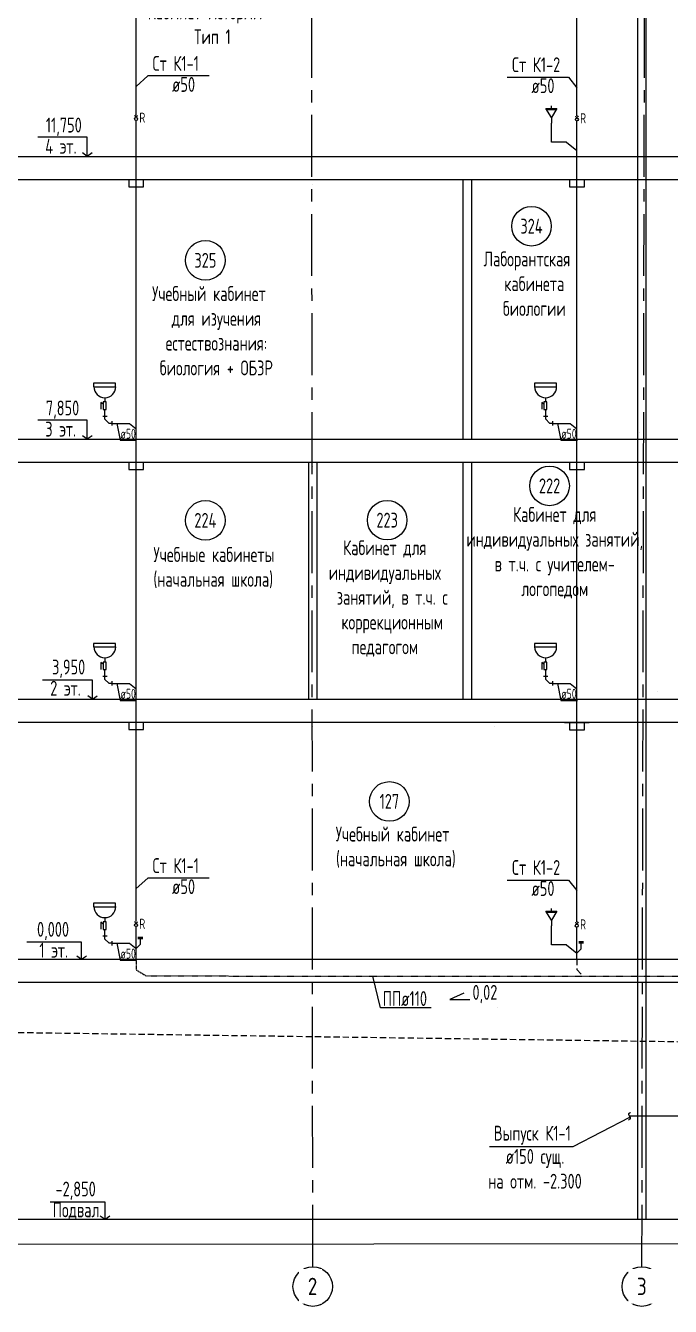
# Model space of a CAD drawing. Header units: millimetres. Extents: x -8689834 to 9419935, y -370377 to 166066.
# Drawn here: x -278065 to -265036, y -26161 to -308 of the extents above; entities that cross this region are included whole.
import ezdxf
from ezdxf.enums import TextEntityAlignment as Align

# ---------------------------------------------------------------- set-up
doc = ezdxf.new("R2010")
doc.units = ezdxf.units.MM
doc.header["$MEASUREMENT"] = 0
for name, pattern in [('01_base$0$DASHED2', [0.375, 0.25, -0.125]), ('CENTER', [2, 1.25, -0.25, 0.25, -0.25]), ('gost5', [0.137795, 0.098425, -0.03937, 0, 0])]:
    doc.linetypes.add(name, pattern=pattern)
doc.layers.get('0').update_dxf_attribs({"color": 250, "lineweight": 9})
for name, color, linetype in [('PDF __ВК-Text VK', 7, 'Continuous'), ('PDF __ВК-В1', 5, 'Continuous'), ('PDF __ВК-В1-текст', 7, 'Continuous'), ('PDF __ВК-питьевой фонтанчик', 7, 'Continuous'), ('PDF __ВК-противопожарные муфты', 1, 'Continuous'), ('PDF __ВК-стены', 7, 'Continuous'), ('PDF __Пескоуловитель', 7, 'Continuous'), ('PDF __Сантехника', 7, 'Continuous'), ('АР_Кровля дорожки', 245, 'Continuous'), ('АР_Таблицы', 250, 'Continuous')]:
    doc.layers.add(name, color=color, linetype=linetype)
doc.layers.add('PDF __ВК-К1', color=7, linetype='Continuous', true_color=0xb80000)
for name, color, linetype, lineweight in [('АР_Маркер экспликации', 239, 'Continuous', 13), ('АР_Номер помещения', 1, 'Continuous', 25), ('АР_Оси', 195, 'Continuous', 9), ('АР_Помещения_площадь', 19, 'Continuous', 9), ('ВК_канализация', 32, 'Continuous', 30)]:
    doc.layers.add(name, color=color, linetype=linetype, lineweight=lineweight)
doc.styles.add('ISOCPEUR', font='isocpeur.ttf', dxfattribs={"width": 0.7})
doc.styles.get("Standard").update_dxf_attribs({"font": 'isocpeur.ttf', "width": 0.7})
doc.styles.add('ГОСТ 2.304', font='isocpeur.ttf', dxfattribs={"width": 0.7})

# ---------------------------------------------------------------- blocks, each defined once
blk = doc.blocks.new('*U3390')
at = {"layer": 'АР_Номер помещения', "color": 7}
blk.add_circle((-15720, 4793), 400, dxfattribs=at)
at = {"layer": 'АР_Помещения_площадь', "color": 7}
blk.add_line((-13545, 633), (-13545, 633), dxfattribs=at)
at = {"color": 7, "style": 'ISOCPEUR', "width": 0.7, "flags": 1}
blk.add_attdef('КАТЕГОРИЯ', (-499, -2092), '', height=250, dxfattribs=at)
at = {"layer": 'АР_Номер помещения', "color": 7, "style": 'ISOCPEUR', "width": 0.7}
blk.add_attdef('НОМЕР_ПОМЕЩЕНИЯ', text='', height=300, dxfattribs=at).set_placement((-15720, 4793), align=Align.MIDDLE_CENTER)
at = {"layer": 'АР_Помещения_площадь', "color": 7, "lineweight": 30, "width": 0.7, "flags": 104}
blk.add_attdef('ИМЯ_ПОМЕЩЕНИЯ', text='', height=100, dxfattribs=at).set_placement((158, 1217), align=Align.MIDDLE_CENTER)
at = {"layer": 'АР_Помещения_площадь', "color": 7, "style": 'ISOCPEUR', "width": 0.7}
blk.add_attdef('ПЛОЩАДЬ_ПОМЕЩЕНИЯ', text='', height=200, dxfattribs=at).set_placement((-13540, 880), align=Align.MIDDLE_RIGHT)
blk = doc.blocks.new('*U3391')
at = {"layer": 'АР_Номер помещения', "color": 7}
blk.add_circle((-15720, 4793), 400, dxfattribs=at)
at = {"layer": 'АР_Помещения_площадь', "color": 7}
blk.add_line((-13545, 633), (-13545, 633), dxfattribs=at)
at = {"color": 7, "style": 'ISOCPEUR', "width": 0.7, "flags": 1}
blk.add_attdef('КАТЕГОРИЯ', (-499, -2092), '', height=250, dxfattribs=at)
at = {"layer": 'АР_Номер помещения', "color": 7, "style": 'ISOCPEUR', "width": 0.7}
blk.add_attdef('НОМЕР_ПОМЕЩЕНИЯ', text='', height=300, dxfattribs=at).set_placement((-15720, 4793), align=Align.MIDDLE_CENTER)
at = {"layer": 'АР_Помещения_площадь', "color": 7, "lineweight": 30, "width": 0.7, "flags": 104}
blk.add_attdef('ИМЯ_ПОМЕЩЕНИЯ', text='', height=100, dxfattribs=at).set_placement((158, 1217), align=Align.MIDDLE_CENTER)
at = {"layer": 'АР_Помещения_площадь', "color": 7, "style": 'ISOCPEUR', "width": 0.7}
blk.add_attdef('ПЛОЩАДЬ_ПОМЕЩЕНИЯ', text='', height=200, dxfattribs=at).set_placement((-13540, 880), align=Align.MIDDLE_RIGHT)
blk = doc.blocks.new('*U3388')
at = {"layer": 'АР_Номер помещения', "color": 7}
blk.add_circle((-15720, 4793), 400, dxfattribs=at)
at = {"layer": 'АР_Помещения_площадь', "color": 7}
blk.add_line((-13545, 633), (-13545, 633), dxfattribs=at)
at = {"color": 7, "style": 'ISOCPEUR', "width": 0.7, "flags": 1}
blk.add_attdef('КАТЕГОРИЯ', (-499, -2092), '', height=250, dxfattribs=at)
at = {"layer": 'АР_Номер помещения', "color": 7, "style": 'ISOCPEUR', "width": 0.7}
blk.add_attdef('НОМЕР_ПОМЕЩЕНИЯ', text='', height=300, dxfattribs=at).set_placement((-15720, 4793), align=Align.MIDDLE_CENTER)
at = {"layer": 'АР_Помещения_площадь', "color": 7, "lineweight": 30, "width": 0.7, "flags": 104}
blk.add_attdef('ИМЯ_ПОМЕЩЕНИЯ', text='', height=100, dxfattribs=at).set_placement((158, 1217), align=Align.MIDDLE_CENTER)
at = {"layer": 'АР_Помещения_площадь', "color": 7, "style": 'ISOCPEUR', "width": 0.7}
blk.add_attdef('ПЛОЩАДЬ_ПОМЕЩЕНИЯ', text='', height=200, dxfattribs=at).set_placement((-13540, 880), align=Align.MIDDLE_RIGHT)
blk = doc.blocks.new('*U3389')
at = {"layer": 'АР_Номер помещения', "color": 7}
blk.add_circle((-15720, 4793), 400, dxfattribs=at)
at = {"layer": 'АР_Помещения_площадь', "color": 7}
blk.add_line((-13545, 633), (-13545, 633), dxfattribs=at)
at = {"color": 7, "style": 'ISOCPEUR', "width": 0.7, "flags": 1}
blk.add_attdef('КАТЕГОРИЯ', (-499, -2092), '', height=250, dxfattribs=at)
at = {"layer": 'АР_Номер помещения', "color": 7, "style": 'ISOCPEUR', "width": 0.7}
blk.add_attdef('НОМЕР_ПОМЕЩЕНИЯ', text='', height=300, dxfattribs=at).set_placement((-15720, 4793), align=Align.MIDDLE_CENTER)
at = {"layer": 'АР_Помещения_площадь', "color": 7, "lineweight": 30, "width": 0.7, "flags": 104}
blk.add_attdef('ИМЯ_ПОМЕЩЕНИЯ', text='', height=100, dxfattribs=at).set_placement((158, 1217), align=Align.MIDDLE_CENTER)
at = {"layer": 'АР_Помещения_площадь', "color": 7, "style": 'ISOCPEUR', "width": 0.7}
blk.add_attdef('ПЛОЩАДЬ_ПОМЕЩЕНИЯ', text='', height=200, dxfattribs=at).set_placement((-13540, 880), align=Align.MIDDLE_RIGHT)
blk = doc.blocks.new('*U3383')
at = {"layer": 'АР_Номер помещения', "color": 7}
blk.add_circle((-15720, 4793), 400, dxfattribs=at)
at = {"layer": 'АР_Помещения_площадь', "color": 7}
blk.add_line((-13545, 633), (-13545, 633), dxfattribs=at)
at = {"color": 7, "style": 'ISOCPEUR', "width": 0.7, "flags": 1}
blk.add_attdef('КАТЕГОРИЯ', (-499, -2092), '', height=250, dxfattribs=at)
at = {"layer": 'АР_Номер помещения', "color": 7, "style": 'ISOCPEUR', "width": 0.7}
blk.add_attdef('НОМЕР_ПОМЕЩЕНИЯ', text='', height=300, dxfattribs=at).set_placement((-15720, 4793), align=Align.MIDDLE_CENTER)
at = {"layer": 'АР_Помещения_площадь', "color": 7, "lineweight": 30, "width": 0.7, "flags": 104}
blk.add_attdef('ИМЯ_ПОМЕЩЕНИЯ', text='', height=100, dxfattribs=at).set_placement((158, 1217), align=Align.MIDDLE_CENTER)
at = {"layer": 'АР_Помещения_площадь', "color": 7, "style": 'ISOCPEUR', "width": 0.7}
blk.add_attdef('ПЛОЩАДЬ_ПОМЕЩЕНИЯ', text='', height=200, dxfattribs=at).set_placement((-13540, 880), align=Align.MIDDLE_RIGHT)
blk = doc.blocks.new('*U3384')
at = {"layer": 'АР_Номер помещения', "color": 7}
blk.add_circle((-15720, 4793), 400, dxfattribs=at)
at = {"layer": 'АР_Помещения_площадь', "color": 7}
blk.add_line((-13545, 633), (-13545, 633), dxfattribs=at)
at = {"color": 7, "style": 'ISOCPEUR', "width": 0.7, "flags": 1}
blk.add_attdef('КАТЕГОРИЯ', (-499, -2092), '', height=250, dxfattribs=at)
at = {"layer": 'АР_Номер помещения', "color": 7, "style": 'ISOCPEUR', "width": 0.7}
blk.add_attdef('НОМЕР_ПОМЕЩЕНИЯ', text='', height=300, dxfattribs=at).set_placement((-15720, 4793), align=Align.MIDDLE_CENTER)
at = {"layer": 'АР_Помещения_площадь', "color": 7, "lineweight": 30, "width": 0.7, "flags": 104}
blk.add_attdef('ИМЯ_ПОМЕЩЕНИЯ', text='', height=100, dxfattribs=at).set_placement((158, 1217), align=Align.MIDDLE_CENTER)
at = {"layer": 'АР_Помещения_площадь', "color": 7, "style": 'ISOCPEUR', "width": 0.7}
blk.add_attdef('ПЛОЩАДЬ_ПОМЕЩЕНИЯ', text='', height=200, dxfattribs=at).set_placement((-13540, 880), align=Align.MIDDLE_RIGHT)
blk = doc.blocks.new('*U3385')
at = {"layer": 'АР_Номер помещения', "color": 7}
blk.add_circle((-15720, 4793), 400, dxfattribs=at)
at = {"layer": 'АР_Помещения_площадь', "color": 7}
blk.add_line((-13545, 633), (-13545, 633), dxfattribs=at)
at = {"color": 7, "style": 'ISOCPEUR', "width": 0.7, "flags": 1}
blk.add_attdef('КАТЕГОРИЯ', (-499, -2092), '', height=250, dxfattribs=at)
at = {"layer": 'АР_Номер помещения', "color": 7, "style": 'ISOCPEUR', "width": 0.7}
blk.add_attdef('НОМЕР_ПОМЕЩЕНИЯ', text='', height=300, dxfattribs=at).set_placement((-15720, 4793), align=Align.MIDDLE_CENTER)
at = {"layer": 'АР_Помещения_площадь', "color": 7, "lineweight": 30, "width": 0.7, "flags": 104}
blk.add_attdef('ИМЯ_ПОМЕЩЕНИЯ', text='', height=100, dxfattribs=at).set_placement((158, 1217), align=Align.MIDDLE_CENTER)
at = {"layer": 'АР_Помещения_площадь', "color": 7, "style": 'ISOCPEUR', "width": 0.7}
blk.add_attdef('ПЛОЩАДЬ_ПОМЕЩЕНИЯ', text='', height=200, dxfattribs=at).set_placement((-13540, 880), align=Align.MIDDLE_RIGHT)

msp = doc.modelspace()

# ---------------------------------------------------------------- linework, layer by layer
at = {"layer": 'PDF __ВК-Text VK', "lineweight": 13}
msp.add_lwpolyline([(-269212.2, -19835.5), (-269494.9, -19965), (-269092.2, -19965)], dxfattribs=at)
at = {"layer": 'PDF __ВК-В1', "color": 244, "lineweight": 13, "true_color": 0x991b1e}
for points in [[(-275831, -2115.4), (-275833.1, 5721)], [(-266925.4, -2126.7), (-266927.5, 5721.5)], [(-275832.1, -18388.4), (-275832, -2222.1)], [(-267134.9, -2658.9), (-267440.7, -2658.9), (-267440.7, -2273.7)], [(-266926.5, -18399.6), (-266926.4, -2233.4)], [(-275833.1, -19151.3), (-275833, -18495.1)], [(-267134.9, -18863.4), (-267440.7, -18863.4), (-267440.7, -18478.2)], [(-266927.5, -19151.3), (-266927.5, -18506.4)]]:
    msp.add_lwpolyline(points, dxfattribs=at)
at = {"layer": 'PDF __ВК-В1', "lineweight": 13}
for points in [[(-267440.7, -1981.6), (-267440.7, -1926.6)], [(-267440.7, -18186.1), (-267440.7, -18131.1)]]:
    msp.add_lwpolyline(points, dxfattribs=at)
at = {"layer": 'PDF __ВК-В1-текст', "lineweight": 13}
for points in [[(-276819.4, -2561.6), (-277818.4, -2561.6)], [(-276819.4, -2946.8), (-276819.4, -2561.6)], [(-276722, -2874.8), (-276819.4, -2946.8), (-276912.5, -2874.8)], [(-276819.4, -8272.1), (-277818.4, -8272.1)], [(-276819.4, -8657.3), (-276819.4, -8272.1)], [(-276722, -8585.3), (-276819.4, -8657.3), (-276912.5, -8585.3)], [(-276713.6, -13521.2), (-277725.3, -13521.2)], [(-276713.6, -13906.4), (-276713.6, -13521.2)], [(-276713.6, -13906.4), (-276806.7, -13834.4)], [(-276713.6, -13906.4), (-276616.2, -13834.4)], [(-277030.4, -19083.6), (-276933, -19151.3), (-276933, -18809.5), (-278042.1, -18809.5)], [(-276933, -19151.3), (-276835.7, -19083.6)], [(-276556.9, -24332.7), (-276459.6, -24400.4), (-276459.6, -24058.6), (-277568.7, -24058.6)], [(-276459.6, -24400.4), (-276362.2, -24332.7)]]:
    msp.add_lwpolyline(points, dxfattribs=at)
at = {"layer": 'PDF __ВК-К1', "color": 244, "lineweight": 13, "true_color": 0x991b1e}
for points in [[(-276505.5, -8188.6), (-276416.6, -8188.6)], [(-276467.4, -8057.4), (-276467.4, -8247.9)], [(-276323.5, -8336.8), (-276378.5, -8336.8), (-276467.4, -8247.9)], [(-267599.9, -8188.6), (-267511, -8188.6)], [(-267561.8, -8057.4), (-267561.8, -8247.9)], [(-267417.9, -8336.8), (-267472.9, -8336.8), (-267561.8, -8247.9)], [(-276323.5, -8292.3), (-276323.5, -8381.2)], [(-267417.9, -8292.3), (-267417.9, -8381.2)], [(-276505.5, -13437.7), (-276416.6, -13437.7)], [(-276467.4, -13306.5), (-276467.4, -13497)], [(-267599.9, -13437.7), (-267511, -13437.7)], [(-267561.8, -13306.5), (-267561.8, -13497)], [(-276323.5, -13585.9), (-276378.5, -13585.9), (-276467.4, -13497)], [(-276323.5, -13541.4), (-276323.5, -13630.3)], [(-267417.9, -13585.9), (-267472.9, -13585.9), (-267561.8, -13497)], [(-267417.9, -13541.4), (-267417.9, -13630.3)], [(-276467.4, -18551.4), (-276467.4, -18741.9)], [(-276505.5, -18682.6), (-276416.6, -18682.6)], [(-276323.5, -18830.8), (-276378.5, -18830.8), (-276467.4, -18741.9)], [(-276323.5, -18786.3), (-276323.5, -18875.2)], [(-275833.1, -18940), (-275745.5, -18852.5), (-275745.5, -18733.9)], [(-275795.4, -18707.8), (-275698.1, -18707.8)], [(-275795.4, -18733.9), (-275698.1, -18733.9)], [(-266927.5, -19029.9), (-266840, -18942.4), (-266840, -18823.8)], [(-266889.8, -18797.7), (-266792.5, -18797.7)], [(-266889.8, -18823.8), (-266792.5, -18823.8)], [(-263625.8, -22319), (-265865.1, -22324.2)]]:
    msp.add_lwpolyline(points, dxfattribs=at)
at = {"layer": 'PDF __ВК-питьевой фонтанчик', "lineweight": 13}
for points in [[(-267440.7, -2159.4), (-267550.7, -1981.6), (-267330.6, -1981.6), (-267440.7, -2159.4), (-267440.7, -2273.7)], [(-267538, -1998.5), (-267339.1, -1998.5)], [(-267440.7, -18363.9), (-267550.7, -18186.1), (-267330.6, -18186.1), (-267440.7, -18363.9), (-267440.7, -18478.2)], [(-267538, -18203.1), (-267339.1, -18203.1)]]:
    msp.add_lwpolyline(points, dxfattribs=at)
at = {"layer": 'PDF __ВК-противопожарные муфты', "lineweight": 13}
for points in [[(-276078.6, -3412.4), (-275833.1, -3412.4), (-275583.3, -3412.4)], [(-275981.2, -3412.4), (-275981.2, -3560.6), (-275680.7, -3560.6), (-275680.7, -3412.4)], [(-267173, -3412.4), (-266927.5, -3412.4), (-266677.7, -3412.4)], [(-267075.6, -3412.4), (-267075.6, -3560.6), (-266775.1, -3560.6), (-266775.1, -3412.4)], [(-276078.6, -9122.9), (-275833.1, -9122.9), (-275583.3, -9122.9)], [(-275981.2, -9122.9), (-275981.2, -9271.1), (-275680.7, -9271.1), (-275680.7, -9122.9)], [(-267173, -9122.9), (-266927.5, -9122.9), (-266677.7, -9122.9)], [(-267075.6, -9122.9), (-267075.6, -9271.1), (-266775.1, -9271.1), (-266775.1, -9122.9)], [(-276078.6, -14367.8), (-275833.1, -14367.8), (-275583.3, -14367.8)], [(-275981.2, -14367.8), (-275981.2, -14516), (-275680.7, -14516), (-275680.7, -14367.8)], [(-267173, -14372.1), (-266927.5, -14372.1), (-266677.7, -14372.1)], [(-267075.6, -14372.1), (-267075.6, -14520.2), (-266775.1, -14520.2), (-266775.1, -14372.1)]]:
    msp.add_lwpolyline(points, dxfattribs=at)
at = {"layer": 'PDF __ВК-стены', "color": 18, "lineweight": 13, "true_color": 0x000000}
for points in [[(-265701.6, 2298.1), (-265701.6, -24400.4)], [(-265532.3, 2298.1), (-265532.3, -24400.4)], [(-286166.6, -2946.8), (-223080.9, -2946.8)], [(-286166.6, -3412.4), (-223080.9, -3412.4)], [(-269227.9, -3412.4), (-269227.9, -8657.3)], [(-269058.5, -3412.4), (-269058.5, -8657.3)], [(-278656.6, -8657.3), (-223080.9, -8657.3)], [(-278656.6, -9122.9), (-223080.9, -9122.9)], [(-272347.4, -9122.9), (-272347.4, -13906.4)], [(-272178, -9122.9), (-272178, -13906.4)], [(-269227.9, -9122.9), (-269227.9, -13906.4)], [(-269058.5, -9122.9), (-269058.5, -13906.4)], [(-278656.6, -13906.4), (-223080.9, -13906.4)], [(-278656.6, -14367.8), (-223080.9, -14367.8)], [(-278656.6, -19151.3), (-223080.9, -19151.3)], [(-278656.6, -19616.9), (-223080.9, -19616.9)], [(-286311.3, -24400.4), (-222911.6, -24400.4)], [(-357632.8, -24960.8), (-222911.6, -24866.1)]]:
    msp.add_lwpolyline(points, dxfattribs=at)
at = {"layer": 'PDF __Пескоуловитель', "lineweight": 13}
msp.add_lwpolyline([(-265844, -22252.2), (-265856.7, -22256.4), (-265865.1, -22260.7), (-265869.4, -22264.9), (-265873.6, -22264.9), (-265877.8, -22269.1), (-265882.1, -22273.4), (-265882.1, -22277.6), (-265882.1, -22281.8), (-265882.1, -22286.1), (-265882.1, -22290.3), (-265877.8, -22294.5), (-265877.8, -22298.8), (-265873.6, -22307.2), (-265869.4, -22311.5), (-265865.1, -22324.2), (-265860.9, -22332.6), (-265856.6, -22336.9), (-265852.4, -22341.1), (-265852.4, -22349.6), (-265848.2, -22353.8), (-265848.2, -22358), (-265848.2, -22362.3), (-265848.2, -22366.5), (-265848.2, -22370.7), (-265852.4, -22375), (-265852.4, -22379.2), (-265856.6, -22379.2), (-265860.9, -22383.4), (-265865.1, -22387.7), (-265869.3, -22391.9), (-265873.5, -22396.1), (-265886.2, -22404.6)], dxfattribs=at)
at = {"layer": 'PDF __Сантехника', "lineweight": 13}
for points in [[(-276245.2, -7528.3), (-276689.6, -7528.3), (-276689.6, -7600.2), (-276245.2, -7600.2)], [(-267339.6, -7528.3), (-267784.1, -7528.3), (-267784.1, -7600.2), (-267339.6, -7600.2)], [(-276435.7, -7905), (-276499.1, -7905), (-276499.1, -8057.4), (-276435.7, -8057.4)], [(-267530.1, -7905), (-267593.6, -7905), (-267593.6, -8057.4), (-267530.1, -8057.4)], [(-276245.2, -12777.4), (-276689.6, -12777.4), (-276689.6, -12849.3), (-276245.2, -12849.3)], [(-267339.6, -12777.4), (-267784.1, -12777.4), (-267784.1, -12849.3), (-267339.6, -12849.3)], [(-276435.7, -13154.1), (-276499.1, -13154.1), (-276499.1, -13306.5), (-276435.7, -13306.5)], [(-267530.1, -13154.1), (-267593.6, -13154.1), (-267593.6, -13306.5), (-267530.1, -13306.5)], [(-276245.2, -18022.3), (-276689.6, -18022.3), (-276689.6, -18094.2), (-276245.2, -18094.2)], [(-276435.7, -18399), (-276499.1, -18399), (-276499.1, -18551.4), (-276435.7, -18551.4)]]:
    msp.add_lwpolyline(points, close=True, dxfattribs=at)
for points in [[(-276499.1, -7951.6), (-276541.5, -7913.5), (-276541.5, -8053.2)], [(-276465.3, -7824.6), (-276465.3, -7905)], [(-267593.6, -7951.6), (-267635.9, -7913.5), (-267635.9, -8053.2)], [(-267559.7, -7824.6), (-267559.7, -7905)], [(-276499.1, -13200.7), (-276541.5, -13162.6), (-276541.5, -13302.3)], [(-276465.3, -13073.7), (-276465.3, -13154.1)], [(-267593.6, -13200.7), (-267635.9, -13162.6), (-267635.9, -13302.3)], [(-267559.7, -13073.7), (-267559.7, -13154.1)], [(-276465.3, -18318.6), (-276465.3, -18399)], [(-276499.1, -18445.6), (-276541.5, -18407.5), (-276541.5, -18547.2)]]:
    msp.add_lwpolyline(points, dxfattribs=at)
for centre in [(-276463.2, -7598.1), (-267557.6, -7598.1), (-276463.2, -12847.2), (-267557.6, -12847.2), (-276463.2, -18092.1)]:
    msp.add_arc(centre, 222.2, 180, 0, dxfattribs=at)
at = {"layer": 'АР_Кровля дорожки', "color": 244, "linetype": 'gost5', "lineweight": 13, "ltscale": 0.5, "true_color": 0x991b1e}
msp.add_lwpolyline([(-275833.1, -19151.3), (-275833.1, -19151.3), (-275833.1, -19366.3), (-275625.6, -19491), (-260360.3, -19501.9), (-260192, -19501.2), (-260045.3, -19616.9)], dxfattribs=at)
at = {"layer": 'АР_Кровля дорожки', "color": 244, "linetype": '01_base$0$DASHED2', "lineweight": 13, "ltscale": 500, "true_color": 0x991b1e}
for points in [[(-266927.5, -19151.3), (-266927.5, -19363.3)], [(-266927.5, -19363.3), (-266794.4, -19497.3)]]:
    msp.add_lwpolyline(points, dxfattribs=at)
at = {"layer": 'АР_Кровля дорожки', "color": 7, "linetype": '01_base$0$DASHED2', "lineweight": 13, "ltscale": 500}
msp.add_lwpolyline([(-283841.9, -20553.2), (-259571.8, -20890.2), (-258347.3, -20429.7)], dxfattribs=at)
at = {"layer": 'АР_Оси', "color": 18, "lineweight": 13, "ltscale": 0.5, "true_color": 0x000000}
for centre in [(-272262.7, -25761.3), (-265612.7, -25761.3)]:
    msp.add_circle(centre, 400, dxfattribs=at)
at = {"layer": 'ВК_канализация', "color": 18, "lineweight": 13, "ltscale": 500, "true_color": 0x000000}
for points in [[(-274358.6, -1324.6), (-275597.7, -1324.6), (-275833.1, -1535.6)], [(-268335.9, -1350.9), (-267096.8, -1350.9), (-266927.5, -1563.3)], [(-276223.4, -8336.8), (-276156.7, -8678.7), (-275821.4, -8678.7)], [(-267317.8, -8336.8), (-267251.1, -8678.7), (-266915.9, -8678.7)], [(-276223.4, -13585.9), (-276156.7, -13927.8), (-275821.4, -13927.8)], [(-267317.8, -13585.9), (-267251.1, -13927.8), (-266915.9, -13927.8)], [(-274358.6, -17517.8), (-275597.7, -17517.8), (-275833.1, -17728.9)], [(-268335.9, -17555.5), (-267096.8, -17555.5), (-266927.5, -17767.9)], [(-276223.4, -18830.8), (-276156.7, -19172.7), (-275821.4, -19172.7)], [(-269866.9, -20136.6), (-270890.8, -20136.6), (-271051.8, -19494.2)], [(-268694, -22934.3), (-267000.6, -22933.6), (-265854.5, -22339)]]:
    msp.add_lwpolyline(points, dxfattribs=at)
at = {"layer": 'ВК_канализация', "color": 244, "lineweight": 13, "ltscale": 500, "true_color": 0x991b1e}
for points in [[(-275831.6, -2162.1), (-275831.4, -2145.4)], [(-266926, -2173.4), (-266925.8, -2156.7)], [(-267134.9, -2658.9), (-266927.5, -2825.4)], [(-276323.5, -8336.8), (-275964.3, -8336.8)], [(-275964.3, -8336.8), (-275833.1, -8446)], [(-267417.9, -8336.8), (-267058.7, -8336.8)], [(-267058.7, -8336.8), (-266927.5, -8446)], [(-276323.5, -13585.9), (-275964.3, -13585.9)], [(-275964.3, -13585.9), (-275833.1, -13695.1)], [(-267417.9, -13585.9), (-267058.7, -13585.9)], [(-267058.7, -13585.9), (-266927.5, -13695.1)], [(-275832.7, -18435.1), (-275832.5, -18418.4)], [(-266927.1, -18446.4), (-266926.9, -18429.6)], [(-276323.5, -18830.8), (-275964.3, -18830.8)], [(-275964.3, -18830.8), (-275833.1, -18940)], [(-267134.9, -18863.4), (-266927.5, -19029.9)]]:
    msp.add_lwpolyline(points, dxfattribs=at)
for centre in [(-275832, -2192.1), (-266926.4, -2203.4), (-275833.1, -18465.1), (-266927.5, -18476.4)]:
    msp.add_circle(centre, 30, dxfattribs=at)
for centre in [(-275831, -2115.4), (-266925.4, -2126.7), (-275832.1, -18388.4), (-266926.5, -18399.6)]:
    msp.add_arc(centre, 30, 179.27075, 359.27075, dxfattribs=at)

# ---------------------------------------------------------------- block references
at = {"layer": 'АР_Маркер экспликации', "color": 7, "lineweight": 13}
ref = msp.add_blockref('*U3385', (-258712.8, -4145.8), dxfattribs=at)
ref.add_attrib('НОМЕР_ПОМЕЩЕНИЯ', '425', dxfattribs={"layer": 'АР_Номер помещения', "color": 7, "height": 300, "style": 'ISOCPEUR', "width": 0.7}).set_placement((-274432.6, 647.6), align=Align.MIDDLE_CENTER)
ref = msp.add_blockref('*U3384', (-252123.2, -9149.7), dxfattribs=at)
ref.add_attrib('НОМЕР_ПОМЕЩЕНИЯ', '324', dxfattribs={"layer": 'АР_Номер помещения', "color": 7, "height": 300, "style": 'ISOCPEUR', "width": 0.7}).set_placement((-267843, -4356.3), align=Align.MIDDLE_CENTER)
ref = msp.add_blockref('*U3383', (-258712.8, -9838.8), dxfattribs=at)
ref.add_attrib('НОМЕР_ПОМЕЩЕНИЯ', '325', dxfattribs={"layer": 'АР_Номер помещения', "color": 7, "height": 300, "style": 'ISOCPEUR', "width": 0.7}).set_placement((-274432.6, -5045.4), align=Align.MIDDLE_CENTER)
ref = msp.add_blockref('*U3388', (-251757.8, -14391.5), dxfattribs=at)
ref.add_attrib('НОМЕР_ПОМЕЩЕНИЯ', '222', dxfattribs={"layer": 'АР_Номер помещения', "color": 7, "height": 300, "style": 'ISOCPEUR', "width": 0.7}).set_placement((-267477.5, -9598.1), align=Align.MIDDLE_CENTER)
ref = msp.add_blockref('*U3390', (-258712.8, -15087.9), dxfattribs=at)
ref.add_attrib('НОМЕР_ПОМЕЩЕНИЯ', '224', dxfattribs={"layer": 'АР_Номер помещения', "color": 7, "height": 300, "style": 'ISOCPEUR', "width": 0.7}).set_placement((-274432.6, -10294.5), align=Align.MIDDLE_CENTER)
ref = msp.add_blockref('*U3389', (-255039.3, -15083.6), dxfattribs=at)
ref.add_attrib('НОМЕР_ПОМЕЩЕНИЯ', '223', dxfattribs={"layer": 'АР_Номер помещения', "color": 7, "height": 300, "style": 'ISOCPEUR', "width": 0.7}).set_placement((-270759.1, -10290.2), align=Align.MIDDLE_CENTER)
ref = msp.add_blockref('*U3391', (-254994.7, -20761), dxfattribs=at)
ref.add_attrib('НОМЕР_ПОМЕЩЕНИЯ', '127', dxfattribs={"layer": 'АР_Номер помещения', "color": 7, "height": 300, "style": 'ISOCPEUR', "width": 0.7}).set_placement((-270714.4, -15967.6), align=Align.MIDDLE_CENTER)

# ---------------------------------------------------------------- texts
at = {"layer": 'АР_Таблицы', "lineweight": 13, "ltscale": 100, "attachment_point": 4, "style": 'ISOCPEUR'}
for s, insert, char_height, width in [('\\pxi-1,l1,qc,t1,5;{\\C7;Кабинет истории Тип 1}', (-275779.7, -282.4), 300, 2679.37), ('\\pxi-1,l1,t1,5;Ст К1-1', (-275498.7, -1071.4), 300, 7500), ('\\pxi-1,l1,t1,5;Ст К1-2', (-268236.9, -1097.8), 300, 7500), ('\\pxi-1,l1,t1,5;ø50', (-275105.1, -1494.9), 300, 7500), ('\\pxi-1,l1,t1,5;ø50', (-267843.3, -1521.3), 300, 7500), ('\\pxi-1,l1,t1,5;11,750', (-277655.2, -2350.5), 300, 9470.463), ('\\pxi-1,l1,t1,5;4 эт.', (-277667.2, -2743), 300, 9470.463), ('\\pxi-1,l1,qc,t1,5;Лаборантская кабинета биологии', (-269155.9, -5518), 300, 2439.981), ('\\pxi-1,l1,qc,t1,5;Учебный кабинет для изучения естествознания: биология + ОБЗР', (-275699.6, -6467.6), 300, 2679.37), ('\\pxi-1,l1,t1,5;7,850', (-277655.2, -8061.1), 300, 9470.463), ('\\pxi-1,l1,t1,5;3 эт.', (-277667.2, -8453.5), 300, 9470.463), ('\\pxi-1,l1,t1,5;ø50', (-276148.9, -8546), 200, 7500), ('\\pxi-1,l1,t1,5;ø50', (-267243.3, -8546), 200, 7500), ('\\pxi-1,l1,qc,t1,5;Кабинет для \\Pиндивидуальных занятий, \\Pв т.ч. с учителем-\\Pлогопедом', (-269316.7, -10949.7), 300, 3887.055), ('\\pxi-1,l1,t1,5;Учебные кабинеты \\P(начальная школа)', (-275482.1, -11249.4), 300, 2472.749), ('\\pxi-1,l1,qc,t1,5;Кабинет для \\Pиндивидуальных занятий, в т.ч. с коррекционным \\Pпедагогом', (-272201.6, -11871.5), 300, 2788.132), ('\\pxi-1,l1,t1,5;3,950', (-277530.5, -13290.2), 300, 9470.463), ('\\pxi-1,l1,t1,5;2 эт.', (-277566.9, -13683.6), 300, 9470.463), ('\\pxi-1,l1,t1,5;ø50', (-276148.9, -13795.1), 200, 7500), ('\\pxi-1,l1,t1,5;ø50', (-267243.3, -13795.1), 200, 7500), ('\\pxi-1,l1,qc,t1,5;Учебный кабинет\\P (начальная школа)', (-271979.9, -16892.4), 300, 2659.108), ('\\pxi-1,l1,t1,5;Ст К1-1', (-275498.7, -17264.7), 300, 7500), ('\\pxi-1,l1,t1,5;Ст К1-2', (-268236.9, -17302.3), 300, 7500), ('\\pxi-1,l1,t1,5;ø50', (-275105.1, -17688.2), 300, 7500), ('\\pxi-1,l1,t1,5;ø50', (-267843.3, -17725.8), 300, 7500), ('\\pxi-1,l1,t1,5;0,000', (-277834, -18585), 300, 9470.463), ('\\pxi-1,l1,t1,5;1 эт.', (-277786.3, -18971.9), 300, 9470.463), ('\\pxi-1,l1,t1,5;ø50', (-276148.9, -19040), 200, 7500), ('\\pxi-1,l1,t1,5;-2,850', (-277460, -23827.2), 300, 9470.463), ('\\pxi-1,l1,t1,5;Подвал', (-277515.6, -24237), 300, 9470.463)]:
    msp.add_mtext(s, dxfattribs=dict(at, insert=insert, char_height=char_height, width=width))
at = {"layer": 'ВК_канализация', "color": 18, "lineweight": 13, "ltscale": 100, "true_color": 0x000000, "attachment_point": 4, "style": 'ISOCPEUR'}
for s, insert, char_height, width in [('R', (-275765.5, -2166.6), 205.4, 5730.034), ('R', (-266859.9, -2177.9), 205.4, 5730.034), ('R', (-275766.6, -18439.5), 205.4, 5730.034), ('R', (-266861, -18450.8), 205.4, 5730.034), ('\\pxi-1,l1,t1,5;ППø110', (-270847.5, -19947.1), 300, 2224.257), ('0,02', (-269035.9, -19857.2), 300, 5891.51), ('\\pxi-1,l1,qc,t1,5;ø150 сущ.\\Pна отм. -2.300', (-268765.1, -23384.3), 300, 1985.55)]:
    msp.add_mtext(s, dxfattribs=dict(at, insert=insert, char_height=char_height, width=width))
at = {"layer": 'ВК_канализация', "color": 18, "lineweight": 13, "ltscale": 100, "true_color": 0x000000, "insert": (-267048.9, -22705.3), "char_height": 300, "width": 5891.51, "attachment_point": 6, "rotation": 0.02348, "style": 'ISOCPEUR'}
msp.add_mtext('Выпуск К1-1', dxfattribs=at)

# ---------------------------------------------------------------- next in the draw order: texts
at = {"layer": 'АР_Оси', "color": 18, "lineweight": 13, "true_color": 0x000000, "insert": (-272362.5, -25583.6), "char_height": 350, "width": 114.629, "attachment_point": 1, "line_spacing_factor": 1.149209, "style": 'ГОСТ 2.304', "bg_fill": 2}
msp.add_mtext('{\\W0.8;2}', dxfattribs=at)
at = {"layer": 'АР_Оси', "color": 18, "lineweight": 13, "true_color": 0x000000, "insert": (-265712.5, -25583.6), "char_height": 350, "attachment_point": 1, "line_spacing_factor": 1.149209, "style": 'ГОСТ 2.304', "bg_fill": 2}
msp.add_mtext('{\\W0.8;3}', dxfattribs=at)

# ---------------------------------------------------------------- next in the draw order: linework, layer by layer
at = {"layer": 'АР_Оси', "color": 18, "linetype": 'CENTER', "lineweight": 13, "ltscale": 1000, "true_color": 0x000000}
for p, q in [((-265612.7, -25361.3), (-265547.2, 5697.5)), ((-272262.7, -25361.3), (-272286.7, 5631.4))]:
    msp.add_line(p, q, dxfattribs=at)

doc.saveas('drawing.dxf')
